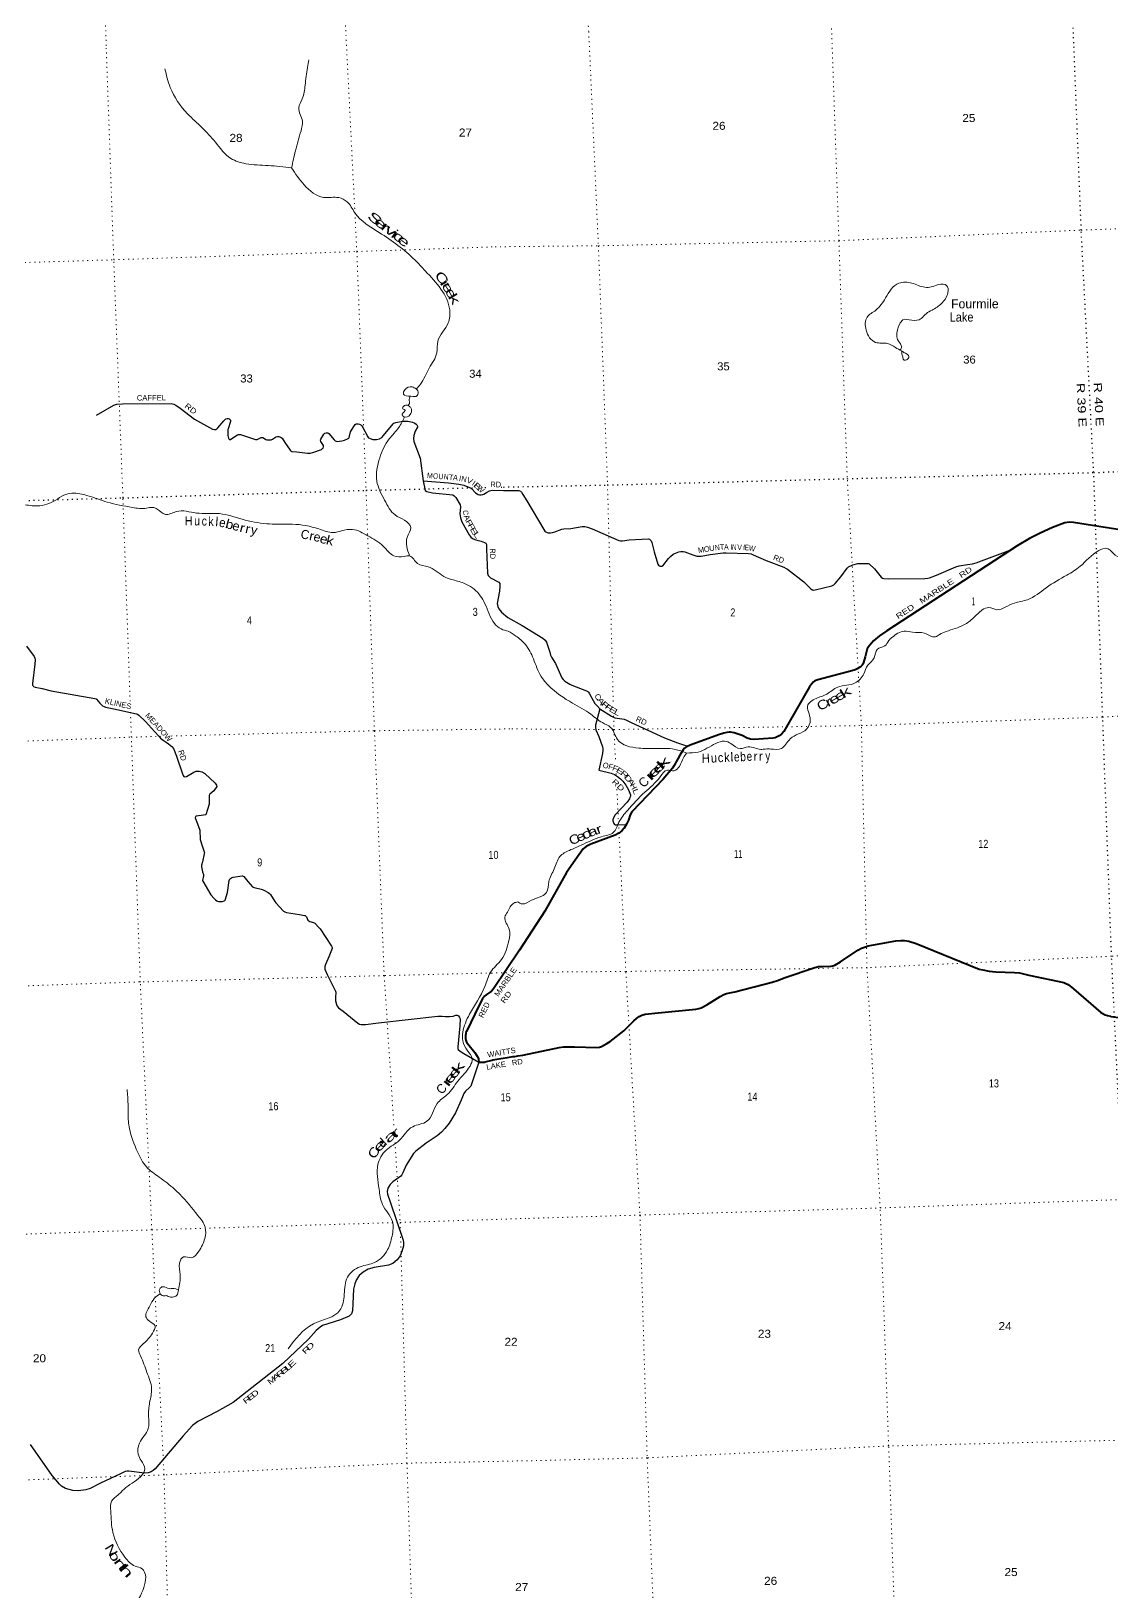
# Model space of a CAD drawing. Header units: feet. Extents: x 733631 to 986127, y 195788 to 388968.
# Drawn here: x 757365 to 780988, y 254625 to 288752 of the extents above; entities that cross this region are included whole.
import ezdxf
from ezdxf.enums import TextEntityAlignment as Align

# ---------------------------------------------------------------- set-up
doc = ezdxf.new("R2010")
doc.units = ezdxf.units.FT
doc.header["$LTSCALE"] = 70
doc.linetypes.add('DOTTED', pattern=[1.5, 0.3, -1.2])
for name, color, linetype, lineweight in [('26', 7, 'Continuous', 40), ('29', 7, 'Continuous', 25), ('39', 7, 'Continuous', 13), ('6', 7, 'DOTTED', 25), ('7', 7, 'DOTTED', 13)]:
    doc.layers.add(name, color=color, linetype=linetype, lineweight=lineweight)
for name, color, linetype in [('27', 7, 'Continuous'), ('30', 7, 'Continuous'), ('41', 7, 'Continuous')]:
    doc.layers.add(name, color=color, linetype=linetype)

msp = doc.modelspace()

# ---------------------------------------------------------------- linework, layer by layer
at = {"layer": '26'}
for points in [[(781488.94, 277796.35), (780148.12, 278011.35), (780062.09, 278015.69), (780011.64, 278011.35), (779959.52, 277998.93), (779689.04, 277897.13), (779423.53, 277777.94), (779190.73, 277661.06), (778917.13, 277495.51), (776067.85, 275642.76), (775913.47, 275527.12), (775779.47, 275420.35), (775741.63, 275380), (775695.1, 275328.48), (775667.18, 275290.62), (775643.67, 275244.51), (775596.22, 275073.39), (775563.58, 274948.58), (775548.7, 274911.33), (775533.18, 274888.37), (775509.44, 274866.77), (775476.73, 274841.81), (775419.66, 274807.05), (775378.71, 274787.19), (775302.67, 274761.76), (774561.68, 274570.55), (774515.83, 274553.06), (774492.2, 274539.51), (774468.62, 274520.89), (774424.58, 274474.34), (774378.72, 274411.67), (773937.24, 273639.07), (773819.99, 273439.66), (773770.72, 273381.81), (773718.61, 273342.08), (773656.57, 273312.29), (773626.79, 273302.35), (773584.16, 273293.39), (773162.75, 273265.11), (773090.55, 273268.99), (773018.83, 273292.42), (772910.66, 273348.65), (772735.94, 273411.61), (772654.17, 273426.09), (772620.55, 273425.27), (772569.68, 273416.57), (772506.4, 273400.44), (772387.59, 273365.83), (771770.73, 273139.82), (771688.76, 273106.2), (771645.5, 273075.56), (771616.8, 273039.16), (771543.13, 272919.02), (771420.76, 272696.51), (771381.94, 272635.48), (771177.11, 272395.14), (771177.11, 272395.14), (770491.82, 271680.14), (770461.67, 271617.64), (770422.42, 271500.3), (770382.26, 271411.55), (770324.68, 271323.68), (770278.04, 271267.54), (770208.56, 271212.91), (770133.38, 271172.64), (769600.55, 270971.29), (769500.1, 270926.13), (769465.36, 270901.3), (769434.04, 270869.47), (769257.67, 270621.87), (769063.68, 270355.57), (768589.99, 269511.31), (768037.89, 268652.93)], [(768037.89, 268652.93), (767470.36, 267813.05), (767424.72, 267758.55), (767314.45, 267682.19), (767277.01, 267649.67), (767228.95, 267588.48), (767158.88, 267454.89), (766880.04, 266878.19), (766869.9, 266853.23), (766862.92, 266823.66), (766858.62, 266787.12), (766858.62, 266724.78), (766866.14, 266688.23), (766882.79, 266644.71), (766907.22, 266608.49), (767062.71, 266417.76), (767135.19, 266298.99), (767139.66, 266288.25), (767141.54, 266279.12), (767150.44, 266204.59)], [(768112.96, 266357.4), (768909.52, 266531.21), (769001.6, 266542.58), (769243.81, 266539.5), (769732.38, 266529.4), (769785.49, 266533.69), (769835.12, 266548.59), (769949.88, 266612.49), (770022.47, 266659.09), (770321.09, 266889.99), (770409.58, 266976.91), (770538.62, 267108.51), (770598.18, 267160.65), (770657.73, 267202.86), (770714.81, 267232.66), (770788.61, 267255.15), (771074.17, 267287.67), (771890.99, 267367.92), (771961.76, 267380.4), (772013.87, 267397.78), (772138.55, 267457.94), (772423.31, 267646.08), (772509.11, 267688.94), (772564.76, 267708.15), (772747.53, 267746.37), (773560.64, 267953.82), (773705, 268002.39), (773826.6, 268049.57), (774497.45, 268278.01), (774576.01, 268295.39), (774670.41, 268297.17), (774853.75, 268306.52), (774891.16, 268310.28), (774930.86, 268325.18), (775054.82, 268399.24), (775434.69, 268656.78), (775512.77, 268696.39), (775579.77, 268723.71), (775659.18, 268748.54), (775742.14, 268768.75), (776266.18, 268856.68), (776373.85, 268865.24), (776455.56, 268866.21), (776510.33, 268862.75), (776552.52, 268852.82), (776709.74, 268798.8), (778092.28, 268243.24), (778167.19, 268222.67), (778305.69, 268196.07), (778456.83, 268184.58), (778862.81, 268170.07), (778968.25, 268158.82), (779175.39, 268106.38), (779936.69, 267946.56), (779984.42, 267929.14), (780034.05, 267901.83), (780152.61, 267807.32), (780750.8, 267291.17), (780840.53, 267241.35), (780895.12, 267223.97), (780963, 267210.42), (780965.08, 267208.46), (781193.94, 267178.72)], [(767150.44, 266204.59), (767254.86, 266204.68), (767273.27, 266206.64), (767289.23, 266210.59), (767443.92, 266254.12), (767458.95, 266257.22), (767855.6, 266324.9), (767894.27, 266331.24), (767936.16, 266334.47), (767971.52, 266340.02), (768006.26, 266342.5), (768112.96, 266357.4)]]:
    msp.add_lwpolyline(points, dxfattribs=at)
at = {"layer": '29'}
for points in [[(758794.37, 280353.16), (759174.33, 280573.14), (759237.24, 280597.96), (759361.41, 280602.39), (760423.27, 280607.98), (760480.63, 280596.25), (760527.45, 280575.9), (760622.32, 280509.31), (760937.85, 280265.72), (761331.4, 280050.45), (761368.89, 280040.64), (761398.94, 280044.65), (761424.99, 280054.67), (761445.87, 280075.72), (761577.09, 280230.51), (761619.32, 280273.19), (761645.36, 280283.21), (761670.62, 280283.45), (761693.45, 280273.19), (761711.48, 280257.15), (761719.49, 280245.12), (761718.82, 280218.2), (761668.5, 280059.53), (761665.39, 280041.64), (761662.31, 279912.14), (761667.4, 279879.26), (761679.42, 279851.2), (761688.43, 279837.16), (761703.02, 279824.5), (761712.47, 279821.13), (761722.49, 279823.13), (761814.35, 279892.04), (761872.75, 279924.37), (761896.14, 279930.55), (761917.83, 279934.39), (761942.87, 279929.38), (762003.76, 279909.25), (762159, 279859.47)], [(762159, 279859.47), (762270.65, 279823.67), (762289.46, 279822.12), (762307.5, 279825.63), (762377.62, 279861.71), (762389.64, 279866.23), (762410.93, 279865.77), (762424.7, 279864.22), (762439.72, 279859.71), (762496.83, 279825.73), (762512.85, 279819.11), (762533.89, 279815.61), (762608.12, 279818.64), (762628.04, 279823.12), (762642.07, 279829.64), (762705.53, 279877.74), (762719.2, 279883.27), (762750.26, 279887.78), (762776.3, 279889.78), (762800.34, 279883.77), (762829.03, 279866.95), (762848.42, 279849.69), (762908.73, 279756.16), (763022.24, 279589.81), (763038.73, 279575.04), (763064.77, 279563.01), (763172.68, 279553.53), (763403.35, 279526.93), (763460.22, 279526.99), (763521.56, 279536.95), (763712.57, 279608.41), (763733.92, 279623.15), (763745.93, 279634.18), (763757.65, 279660.05), (763753.95, 279690.31), (763693.88, 279779.33), (763689.84, 279808.59), (763695.85, 279832.64), (763764.28, 279942.57), (763784, 279960.94), (763814.05, 279966.96), (763846.1, 279966.96), (763869.03, 279953.46), (763986.34, 279814.6), (764012.65, 279793.98), (764028.42, 279784.53), (764050.45, 279782.53), (764152.03, 279793.7), (764212.73, 279808.59), (764276.84, 279834.65), (764304.89, 279854.7), (764313.65, 279868.64), (764344.81, 279988.47), (764364.98, 280030.1), (764429.92, 280129.92), (764449.13, 280154.4), (764467.16, 280166.42), (764485.19, 280168.43), (764515.76, 280168.53), (764541.28, 280160.41), (764569.33, 280144.37), (764591.37, 280122.32), (764614.89, 280086.5), (764721.29, 279883.66), (764741.63, 279861.71), (764771.68, 279843.67), (764831.89, 279826.14), (764909.91, 279822.62), (764976.96, 279840.13), (765028.12, 279870.73), (765067.99, 279911.15), (765277.38, 280164.86), (765294.57, 280179.46), (765332.64, 280193.49), (765487.93, 280222.97), (765547, 280225.56), (765601.1, 280223.56), (765700.57, 280202.48), (765749.35, 280181.46), (765779.39, 280160.42), (765795.43, 280145.38), (765807.83, 280118.65), (765807.44, 280092.26), (765758.25, 280008.41), (765726.56, 279908.73), (765719.29, 279847.68), (765725.9, 279781.66), (765870.94, 279416.5), (765934.75, 278916.05)], [(765934.75, 278916.05), (766485.34, 278872.4), (766710.25, 278846.2), (766821.18, 278823.28), (766913.34, 278791.2), (766965.42, 278767.14), (766988.26, 278749.81), (767078.78, 278660.5), (767133.71, 278622.81), (767168.58, 278613.48), (767199.21, 278613.33), (767236.7, 278619.49), (767257.92, 278626.82), (767321.05, 278665.01), (767382.96, 278703.7), (767410.18, 278711.01), (767457.13, 278713.05), (767692.05, 278705.6)], [(765934.75, 278916.05), (765978.56, 278711.52), (766011.79, 278684.95), (766139.58, 278657.38), (766579.15, 278610.74), (766608.81, 278592.74), (766644.88, 278556.65), (766742.54, 278391.28), (766749.05, 278348.16), (766737.54, 278199.55), (766749.05, 278107.6), (766780.61, 278023.24), (766941.73, 277737.17), (766960.24, 277708.3), (766978.28, 277684.24), (767024.36, 277650.16), (767082.46, 277628.11), (767204.01, 277597.01), (767273.95, 277574.35), (767300.06, 277555.23), (767318.03, 277526.23), (767319.64, 277426.69), (767339.63, 276902.87), (767358.09, 276850.65), (767374.12, 276830.61), (767409.02, 276799.87), (767585.35, 276701.77), (767606.52, 276674.24), (767610.52, 276614.1), (767602.71, 276504.59), (767554.43, 276237.21), (767563.05, 276172.78), (767586.48, 276120.94), (767643.19, 276045.87), (767787.41, 275933.77)], [(767692.05, 278705.6), (768024.4, 278708.2), (768064.47, 278696.17), (768084.5, 278672.11), (768115.9, 278621.21), (768201.94, 278482.57), (768569.12, 277853.96), (768595.43, 277819.04), (768617.46, 277801.99), (768641.52, 277786.96), (768668.89, 277780.47), (768717.65, 277780.94), (768759.73, 277786.96), (768813.62, 277801.5), (768966.1, 277861.14), (769011.18, 277868.77), (769158.45, 277875.73), (769408.9, 277919.28), (769450.98, 277921.29), (769468.09, 277918.45), (769523.11, 277907.25), (769629.68, 277867.26), (770212.35, 277613.54), (770249.81, 277607.01), (770288.49, 277607.52), (770436.93, 277629.46), (770856.4, 277653.62), (770881.56, 277644.62), (770903.6, 277624.57), (770915.63, 277608.53), (770934.27, 277571.32), (770982.37, 277366.7), (771067.21, 277098.62), (771079.93, 277078.24), (771099.96, 277062.2), (771115.99, 277052.18), (771136.03, 277052.18), (771160.07, 277056.19), (771173.62, 277063.78), (771299.14, 277219.62), (771342.4, 277266.7), (771402.51, 277316.83), (771450.24, 277339.92), (771522.73, 277366.95), (771566.81, 277374.97), (771614.78, 277371.72), (771650.96, 277365.95), (771827.73, 277297.99), (771913.44, 277275.73), (771967.53, 277271.72), (772008.52, 277273.72), (772205.27, 277308.62), (772490.48, 277343.9), (772557.53, 277346.7), (773049.49, 277330.86), (773102.18, 277320.48), (773149.67, 277304.8), (773428.96, 277175.75), (773816.88, 277031.13), (773867.9, 277004.45), (773895.02, 276989.03), (774258.98, 276708.22), (774412.17, 276557.68), (774436, 276538.94), (774454.04, 276532.93), (774472.07, 276530.92), (774506.01, 276534.54), (774868.78, 276625.15), (774912.13, 276645.19), (774940.91, 276671.26), (775061.26, 276818), (775203.66, 277008.78), (775231.44, 277036.15), (775259.49, 277054.2), (775281.53, 277064.22), (775328.32, 277079.68), (775435.81, 277110.33), (775486.65, 277115.31), (775634.17, 277115.35), (775660.21, 277113.34), (775685.15, 277103.77), (775800.41, 276994.41), (775944.73, 276809.6), (775975.76, 276792.04), (776004.84, 276783.54), (776115.72, 276778.53), (776903.62, 276786.74), (776968.58, 276792.57), (777002.64, 276800.59), (777159.64, 276858), (777575.68, 277038.17), (777649.15, 277062.43), (777834.1, 277088.84), (777946.34, 277106.34), (778020.68, 277125.42), (778782.08, 277407.7)], [(767787.41, 275933.77), (768098.58, 275757.06), (768551.39, 275476.38), (768599.26, 275432.3), (768631.54, 275388.16), (768675.62, 275258.85), (768699.66, 275170.63), (768717.7, 275110.48), (768737.73, 275064.37), (768824.48, 274924.28), (768968.16, 274610.26), (768995.34, 274572.15), (769034.28, 274540.09), (769142.47, 274471.92), (769183.8, 274451.09), (769503.13, 274328.58), (769533.18, 274310.53), (769545.2, 274299.43), (769573.26, 274264.42), (769647.04, 274116.84), (769689.47, 274049.9), (769734.35, 273998.46), (769795.66, 273932.61)], [(757259.86, 275307.56), (757430.16, 275080.03), (757444.83, 275042.98), (757452.19, 275001.85), (757446.3, 274911.93), (757390.94, 274486.92), (757394.09, 274454.56), (757404.11, 274438.52), (757416.13, 274424.49), (757451.62, 274407.89), (757601.79, 274381.68), (757801.11, 274330.59), (758758.43, 274162.88), (758782.47, 274152.85), (758789.7, 274147.49), (758866.9, 274054.78), (758922.71, 274000.49), (758956.77, 273982.45), (758988.24, 273973.34), (759171.03, 273935.92), (759662.83, 273824.13), (759685.32, 273815.91), (759714.07, 273798.01), (759861.17, 273658.05), (760062.95, 273434.64)], [(769795.66, 273932.61), (769701.49, 273578.74), (769699.6, 273522.3), (769709.51, 273474.48), (769773.57, 273328.67), (769852.86, 273100.84), (769859.78, 273069.5), (769861.78, 273037.42), (769856.22, 272957.4), (769774.99, 272590.75), (770042.15, 272526.92), (770114.24, 272495.09), (770184.37, 272450.98), (770244.48, 272400.86), (770297.4, 272349.47), (770360.68, 272266.53), (770421.68, 272161.56), (770454.85, 272088.1), (770462.87, 272054.01), (770462.87, 272025.95), (770454.85, 271993.87), (770440.83, 271963.79), (770391.24, 271895.69), (770132.93, 271616.11), (770094.21, 271549.79), (770080.18, 271505.68), (770081.34, 271482.96), (770104.23, 271423.48), (770114.25, 271407.44), (770128.93, 271399.64), (770195.69, 271397.83), (770377.26, 271403.92)], [(769795.66, 273932.61), (770052.12, 273772.22), (770094.2, 273750.16), (770126.5, 273740.01), (770329.87, 273706.39), (770380.71, 273688.01), (770484.21, 273632.71), (771210.24, 273297.16), (771492.72, 273192.8), (771711.82, 273115.66)], [(760062.95, 273434.64), (760154.82, 273332.92), (760191.97, 273295.89), (760250.32, 273246.53), (760312.43, 273204.43), (760368.53, 273166.34), (760436.65, 273110.21), (760474.88, 273063.52), (760537.76, 272901.85), (760669.26, 272514.15), (760683.73, 272476.91), (760703.77, 272456.86), (760723.8, 272444.83), (760761.76, 272454.12), (760918.76, 272551.12), (760972.23, 272573.13), (761035.35, 272572.42), (761092.43, 272557.1), (761158.01, 272517.24), (761384.94, 272306.51), (761415.22, 272264.01), (761421, 272234.34), (761355.81, 272143.42), (761273.07, 272064.55), (761256.72, 272037.87), (761258.61, 271848.37), (761182.07, 271612.36), (761127.62, 271608.88), (760970.61, 271588.51), (760954.2, 271575.79), (760951.39, 271551.69), (760997.42, 271415.79), (761048.36, 271277.09), (761052.55, 271241.82), (761055.98, 271112.84), (761060.38, 271078.62), (761104.99, 270940.72), (761148.53, 270807.99), (761150.53, 270791.95), (761148, 270766.42), (761106.35, 270585.81), (761086.43, 270517.3), (761087.04, 270476.39), (761110.17, 270366.09), (761128.5, 270313.83), (761130.59, 270281.93), (761111.06, 270180.57)], [(761111.06, 270180.57), (761116.48, 270161.48), (761295.09, 269868.9), (761364.91, 269786.59), (761395.97, 269755.02), (761419, 269738.48), (761438.04, 269727.96), (761460.59, 269722.1), (761494.14, 269718.94), (761547.22, 269722.44), (761585.29, 269732.47), (761596.31, 269739.99), (761603.2, 269752.16), (761659.42, 269917.04), (761688.73, 270182.02), (761698.5, 270204.59), (761721.54, 270226.64), (761743.57, 270239.67), (761757.6, 270244.68), (761777.8, 270250.97), (761973.97, 270279.76), (761984.99, 270279.27), (761997.28, 270277.06), (762010.04, 270269.24), (762103.38, 270160.93), (762199.36, 270044.71), (762215.81, 270034.88), (762238.43, 270025.67), (762390.8, 269987.16), (762433.77, 269974.55), (762467.82, 269960.51), (762547.97, 269914.9), (762572.96, 269897.29), (762595.05, 269871.8), (762690.21, 269720.44), (762711.76, 269691.28), (762882.55, 269509.45), (762908.93, 269492.91), (762942.65, 269482.39), (763231.64, 269435.05), (763339.34, 269415.73), (763352.36, 269410.72), (763365.83, 269402.36), (763380.41, 269387.67), (763415.47, 269314.49), (763431.24, 269297.24), (763452.53, 269285.42), (763537.17, 269263.79), (763550.7, 269255.35), (763564.72, 269245.33), (763655.22, 269154.04), (763678.92, 269124.05), (763931.36, 268745.15), (763943.38, 268713.08), (763942.28, 268689.85), (763872.26, 268512.51), (763797.93, 268345.13), (763781.09, 268299.1), (763781.85, 268266.04), (763787.1, 268242.97), (763836.06, 268126.33), (764013.41, 267762.04), (764021.51, 267735.78), (764015.19, 267618.9), (764019.51, 267545.33), (764037.54, 267469.15), (764056.62, 267428.43), (764085.62, 267396.98), (764186.62, 267325.04), (764504.76, 267059.34), (764538.4, 267039.14), (764574.46, 267029.11), (764608.52, 267027.11), (764669.17, 267029.48), (764957.12, 267063.46), (766254.04, 267211.35), (766351.51, 267209.54), (766413.82, 267203.56), (766512.78, 267204.21), (766587.92, 267213.55), (766647.33, 267234.05), (766676.07, 267237.61), (766704.12, 267221.57), (766731.43, 267185.9), (766744.19, 267153.41), (766738.32, 267002.56), (766688.02, 266539.37), (766692.1, 266503.88), (766700.11, 266483.83), (766745.04, 266446.12), (766823.08, 266397.8), (767150.44, 266204.59)], [(767150.44, 266204.59), (767000.64, 265747.12), (766972.59, 265682.97), (766947.98, 265650.93), (766856.39, 265570.7), (766820.09, 265522.45), (766765.36, 265377.78), (766639.37, 265102.13), (766499.94, 264876.53), (766403.62, 264754.78), (766335.5, 264678.6), (766240.78, 264595.26), (766002.69, 264433.56), (765774.54, 264263.62), (765723.92, 264206.22), (765564.88, 263957.91), (765490.05, 263786.5), (765470.02, 263746.4), (765442.02, 263716.62), (765269.63, 263590.97), (765213.58, 263529.89), (765164.27, 263450.99), (765149.47, 263381.54), (765155.7, 263317.65), (765210.5, 263155.77), (765497.43, 262316.47), (765502.08, 262262.91), (765502.08, 262190.74), (765469.76, 262065.64), (765433.97, 261970.22), (765365.53, 261883.34), (765269.68, 261805.83), (765178.73, 261767.39), (764860.88, 261718.49), (764732.76, 261681.54), (764619.16, 261617.19), (764536.42, 261541.21), (764466.38, 261437.61), (764436.25, 261360.78), (764410.91, 261244.53), (764387.28, 260765.92), (764368.13, 260701.22), (764315.6, 260651.05), (764127.73, 260575.4), (763733.25, 260445.78), (763678.94, 260412.54), (763596.7, 260339.25), (763427.99, 260151.17), (762866.48, 259617.74), (761780.29, 258761.6), (761431.98, 258566.67), (761006.33, 258345.67), (760890.72, 258259.65), (760684.51, 258038.3), (760076.73, 257315.24), (760032.66, 257275.14), (759990.53, 257245.17), (759920.46, 257223.02), (759843.82, 257217.01), (759501.19, 257264.25), (759463.68, 257265.12), (759419.61, 257253.09), (759318.9, 257206.9), (758881.99, 257001.52), (758650.29, 256886.23), (758560.6, 256857.73), (758401.86, 256834.11), (758273.64, 256842.13), (758117.37, 256882.22), (758029.22, 256934.34), (757981.69, 256979.27), (757821.12, 257168.55), (757350.64, 257845.6)]]:
    msp.add_lwpolyline(points, dxfattribs=at)
at = {"layer": '39'}
for points in [[(763056.8, 285763.38), (763139.79, 286136.54), (763262.72, 286575.91), (763293.32, 286783.32), (763213.51, 287079.59), (763289.19, 287270.48), (763352.56, 287574.16), (763402.88, 287956.2), (763436.79, 288129.36)], [(763056.8, 285763.38), (762545.7, 285814.94), (762059.27, 285855.29), (761729.65, 285970.29), (761391.02, 286325.57), (761100.31, 286642.22), (760779.72, 286947.64), (760404.51, 287523.98), (760288.25, 287930.09)], [(763056.8, 285763.38), (763333.49, 285389.58), (763753.83, 285118.25), (764091.46, 285112.75), (764270.64, 285022.42), (764441.37, 284780.13), (764972.69, 284351.2), (765752.94, 283749.64), (765980.17, 283509.47), (766515.29, 282656.04), (766483.45, 282373.78), (766254.09, 281970.85), (766231.13, 281721.26), (766065.92, 281385.45), (765873, 281034.44), (765783.97, 280929.99)], [(776395.75, 281759.09), (776258.19, 281836.21), (776086, 281922.48), (775824.51, 281947.63), (775617, 282217.01), (775639.56, 282500.83), (775829.52, 282651.72), (776040.57, 282918.5), (776332.96, 283242.14), (776617.97, 283243.94), (776901.49, 283152.65), (777040.82, 283158.52), (777201.11, 283211.49), (777377.48, 283194.11), (777404.12, 283033.02), (777264.97, 282798.57), (777058.68, 282653.3), (776927.39, 282574.83), (776819.16, 282466.65), (776615.89, 282432.72), (776417.64, 282437.36), (776351.27, 282350.56), (776286.31, 282138.39), (776306.07, 282007.45), (776386.37, 281880.21), (776391.91, 281825.74), (776358.29, 281780.09)], [(776395.75, 281759.09), (776401.78, 281686.44), (776421.95, 281614.17), (776445.67, 281560.21), (776516.1, 281572.27), (776551.3, 281615.72), (776531.57, 281671.82), (776459.54, 281718.37), (776394.32, 281759.89), (776393.29, 281760.47)], [(765783.97, 280929.99), (765691.44, 280973.02), (765532.07, 280912.43), (765503.27, 280818.33), (765664.79, 280767.79), (765805.65, 280783.19), (765825.87, 280836.53), (765784.11, 280930.15)], [(765608.63, 280566.71), (765524.93, 280564.36), (765487.22, 280492.17), (765538.65, 280467.82), (765510.05, 280422.26), (765475.48, 280374.45), (765509.88, 280319.13), (765647.51, 280366.76), (765677.34, 280487.19), (765645.1, 280538.55), (765607.65, 280567.47)], [(765647.43, 280770.07), (765629.79, 280677.5), (765632.21, 280612.88), (765607.65, 280567.47)], [(765521.98, 280310.08), (765399.55, 280082.44), (765192.53, 279838.07), (764983.79, 279423.78), (764920.01, 278915.86), (765091.35, 278495.64), (765319.67, 278172.6), (765528.07, 278057.09), (765661.24, 277900.33), (765584.53, 277683.1), (765575.82, 277484.61), (765635.22, 277276.92)], [(745549.62, 277619.36), (745936.44, 277864.42), (746358.54, 278246.29), (746956.01, 278531.63), (747526.45, 278621.83), (748193.16, 278515.46), (748683.79, 278309.45), (749137.05, 277968.58), (749593.6, 277755.23), (749945.1, 277810.91), (750213.11, 278045.44), (750539.54, 278177.02), (751007.56, 278196.63), (751383.45, 278194.59), (751543.33, 278133.87), (751902.43, 277933.03), (752278.42, 277874.37), (752751.99, 277853.76), (752980.41, 277904.81), (753208.15, 277974.04), (753526.49, 277998.14), (753878.79, 278086.2), (754878.71, 278307.81), (755229.33, 278333.12), (755717.58, 278244.31), (756061.29, 278184.44), (756375, 278331.71), (756793.28, 278438.43), (757188.62, 278402.74), (757504.96, 278372.17), (757890.43, 278491.82), (758080.11, 278606.12), (758250.32, 278646.89), (758605.91, 278593.53), (759025.37, 278453.6), (759573.19, 278338.72), (759885.05, 278320.11), (760021.72, 278339.41), (760116.04, 278302.51), (760298.22, 278186.01), (760534.33, 278247.47), (760976, 278215.54), (761481.63, 278202.2), (761979.24, 278079.36), (762512.33, 277980.1), (762751.1, 277970.88), (763078.41, 277971.05), (763652.09, 277867.25), (763970.25, 277788.22), (764148.69, 277825.26), (764389.97, 277856.58), (764724.53, 277717.5), (765062.42, 277489.57), (765294.64, 277277.9), (765519.28, 277268.14), (765638.17, 277276.66), (765810.06, 277111.24), (766041.01, 277041.07), (766388.46, 276827.65), (766617.85, 276745.29), (766883.85, 276656.2), (767182.15, 276406.57), (767283.65, 276232.44), (767493.78, 275801.55), (767637.77, 275679.57), (767795.03, 275634.93)], [(771691.03, 272967.29), (771943.17, 272988.41), (772332.24, 273177.17), (772518.9, 273226.83), (772661.92, 273172.11), (772869.05, 273064.55), (773041.85, 273103.71), (773316.34, 273046.56), (773413.15, 273055.3), (773534.47, 273054.61), (773764.6, 273067.03), (773956.94, 273278.67), (774313.09, 273488.77), (774396.5, 273691.34), (774345.07, 274019.64), (774555.18, 274173.12), (774757.06, 274257.58), (774997.58, 274407.85), (775381.17, 274501.38), (775567.78, 274700.72), (775653.66, 274887.18), (775790.76, 275048.75), (775862.5, 275234.81), (776026.28, 275308.11), (776114.03, 275425.83), (776182.97, 275492.47), (776452.05, 275633.41), (776630.6, 275610.02), (776896.13, 275584.98), (777132.74, 275508.58), (777218.33, 275557.47), (777368.08, 275626.34), (777754.38, 275768.49), (777964.49, 275921.96), (778157.83, 276097.22), (778297.97, 276147.62), (778475.11, 276101.94), (778659.64, 276155.58), (778859.33, 276246.06), (779146.4, 276320.74), (779555.7, 276582.87), (780007.1, 276858.31), (780295, 277050.34), (780704.06, 277395.41), (780882.7, 277442.82), (781064.62, 277296.13), (781251.91, 277248.71), (781377.08, 277329.03), (781465.64, 277343.62), (781649.94, 277257.68), (782220.82, 277156.12), (782380.67, 277225.26), (782486.08, 277288.86), (782709.68, 277244.46), (782896.51, 277140.39), (783093.54, 277032.55), (783196.88, 277098.11), (783319.11, 277137.9), (783494.78, 277071.95), (783627.5, 276950.2), (783816.6, 276910.91), (784015.07, 276898.19), (784159.92, 276924.44), (784282.1, 276966.25), (784371.57, 277021.31), (784494.14, 277048.97), (784596.36, 277007.29), (784744.64, 277055.89), (785027.52, 277061.68), (785219.74, 276982.03), (785518.28, 276858.79), (785734.92, 276921.41), (786022.2, 276988), (786280.26, 277088.18), (786381.47, 277157.73), (786520.12, 277262.7), (786761.41, 277237), (786927.23, 277235.51), (786972.06, 277370.26), (787143.43, 277609.64), (787512.66, 277710.87), (787839.95, 277645.06), (788000.87, 277453.28), (788149.95, 277398.74), (788359.24, 277360.02), (788491.93, 277313.11), (788634.45, 277276.59), (788758.76, 277166.74), (788952.75, 277170.07), (789013.63, 277013.97), (788979.7, 276924.03)], [(771691.03, 272967.29), (771438.15, 273047.29), (770994.9, 273065.39), (770646.93, 273073.99), (770180.74, 273265.42), (770032.03, 273528.34), (769851.27, 273632.58), (769597.54, 273817.74), (769200.79, 274057.62), (768674.75, 274441.6), (768513.56, 274643.48), (768343.41, 275025.15), (768160.72, 275347.8), (767961.31, 275525.84), (767795.03, 275634.93)], [(768001.33, 269712.64), (768099.76, 269665.93), (768299.62, 269750.34), (768527.76, 269835.53), (768630.6, 269919.29), (768680.81, 270153.3), (768798.44, 270435.71), (768924.47, 270706.2), (769131.09, 270839.35), (769384.78, 270951.54), (769600.48, 271048.53), (769834.57, 271137.93), (770090.84, 271229.97), (770212.08, 271453.81), (770399.17, 271709.81), (770778.4, 272110.69), (771116.92, 272447.74), (771272.64, 272593.64), (771418.59, 272579.47), (771535.24, 272675.74), (771623.09, 272864.27), (771691.03, 272967.29)], [(762983.21, 259936.49), (763538.54, 260484.58), (764114.62, 260780.04), (764207.26, 261131.06), (764280.16, 261503.85), (764558.41, 261734.72), (764872.3, 261823.36), (765156.65, 262107.03), (765252.6, 262403.84), (765262.83, 262723.72), (765042.71, 263097.61), (764969.53, 263432.55), (764945.19, 263973.56), (765123.56, 264281.55), (765422.29, 264505.11), (765545.89, 264657.37), (765704.39, 264794.76), (766017.07, 264915.71), (766137.9, 265088.09), (766238.9, 265304.2), (766460, 265496.53), (766689.42, 265790.27), (766957.83, 266121.87), (767006.47, 266279.4), (766896.37, 266467.36), (766803.78, 266669.83), (766801.36, 266861.15), (766946.59, 267253.48), (767280.59, 267858.85), (767406.2, 268172.95), (767644.22, 268452.86), (767806.7, 268861.37), (767813.37, 269114.38), (767720.65, 269377.81), (767775.14, 269487.03), (767917.18, 269686.49), (768001.91, 269712.82)], [(759462.8, 265609.55), (759480.75, 265292.76), (759480.94, 265072.36), (759510.99, 264756.02), (759689.78, 264245.09), (759883.95, 263916.72), (760163.1, 263692.65), (760498.32, 263428.23), (760615.55, 263319.4), (761006.7, 262856.9), (761167.87, 262600.08), (761158.95, 262353.05), (761028.1, 262071.11), (760869.67, 261931.69), (760697.26, 261949.48), (760607.58, 261808.6), (760620.7, 261566.44), (760613.1, 261392.26), (760584.93, 261227.41)], [(760184.03, 261142.65), (760054.52, 261039.63), (759957.61, 260876.24), (759871.49, 260640.47), (759952.03, 260540.37), (760070.97, 260439.69), (760014.33, 260279.84), (759820.83, 260052.16), (759712.91, 259912.62), (759754.16, 259782.73), (759892.89, 259423.97), (759997.17, 259067.96), (759953.98, 258765.05), (759929.25, 258454.74), (759920.86, 258193.57), (759730.84, 257873), (759703.46, 257633.37), (759767.28, 257494.22), (759848.83, 257313.28), (759791.05, 257183.71), (759431.82, 256903.29), (759263.98, 256745.32), (759121.77, 256604.5), (759103.5, 256391.49), (759149.47, 255920.05), (759412.12, 255381.94), (759637.68, 255186.19), (759791.5, 255125.24), (759860.99, 254996.42), (759842.87, 254779.37), (759594.62, 254341.36), (759392.3, 254240.73), (759114.22, 254113), (759088.05, 254002.82), (759233.38, 253899.09), (759383.6, 253718.71), (759489.02, 253332.41), (759575.1, 253192.07), (759728.6, 253032.03), (760190.34, 252626.78), (760365.94, 252362.42), (760460.27, 252163.76), (760437.91, 252059.79), (760249.09, 251868.68), (760203.29, 251689.01), (760101.06, 251559.8), (760163.82, 251287.16), (760251.23, 250896.13), (760333.05, 250761.71), (760320.04, 250623.72), (760345.45, 250485.15), (760399.73, 250276.89), (760371.04, 249964.41), (760449.29, 249655.95), (760503, 249409.25), (760476.58, 249197.96), (760533.51, 249080.8), (760565.37, 248877.77), (760740.39, 248574.97), (760831.37, 248357.98), (761010.5, 248215.08), (761095.52, 248103.02), (761314.68, 247862.54), (761326.03, 247721.42), (761369.7, 247526.92), (761565.48, 247263.32), (761789.42, 247002.8), (762135.41, 246882.35), (762365.1, 246791.91), (762716.31, 246532.13), (762979.87, 246400.49), (763094.1, 246317.84), (763293.48, 246173.68), (763473.01, 245966.09), (763674.03, 245670.33), (764018.32, 245218.19), (764338.79, 244862.22), (764495.04, 244736.66), (764627.88, 244642.57), (764707.38, 244516.15), (764866.18, 244376.53), (765294.3, 244220.75), (765494.78, 244262.66), (765764.88, 244311.68)], [(760584.35, 261225.79), (760460.49, 261259.13), (760383.9, 261254.23), (760240.84, 261297.38), (760173.91, 261250.38), (760192.43, 261133.79), (760266.58, 261096.14), (760312.83, 261101.92), (760361.94, 261085.57), (760455.51, 261068.86), (760541.05, 261104.43), (760584.93, 261227.41)]]:
    msp.add_spline(points, degree=3, dxfattribs=at)
at = {"layer": '6'}
for p, q in [((767284.54, 278774.87), (767371.86, 278776.95)), ((767635.54, 278783.24), (767689.34, 278784.52))]:
    msp.add_line(p, q, dxfattribs=at)
for points in [[(781907.02, 244906.19), (781804.32, 247360.03), (781647.28, 252659.63), (781466.33, 257946.44), (781237.67, 263203.6), (780983.28, 268514.68), (780789.51, 273752.58), (780592.77, 279099.63), (780320.41, 284402.11), (780134.33, 289110.19)], [(767689.34, 278784.52), (769965.96, 278828.43), (775206.5, 278967.07), (780592.77, 279099.63), (785961.91, 279340.95), (791235.16, 279484.36), (791256.39, 279485.48)], [(736987.28, 277927.68), (738002.55, 277901.79), (743380.51, 278079.73), (748768.71, 278254), (754056.86, 278402.28), (759369.37, 278547.42), (764685.16, 278712.91), (767008.7, 278768.3)]]:
    msp.add_lwpolyline(points, dxfattribs=at)
at = {"layer": '7'}
for p, q in [((770151.2, 272521.23), (770155.49, 272433.83)), ((767762.36, 268163.99), (767426.28, 268155.93)), ((768054.47, 268170.99), (767992.24, 268169.5))]:
    msp.add_line(p, q, dxfattribs=at)
for points in [[(769552.87, 288742.7), (769510, 289308.95), (769270, 294572.95), (769090, 299811.95), (768824, 305057.95), (768766, 310318.95)], [(763449.44, 309996.98), (763619.85, 304764.78), (763816.26, 299543.34), (764014.12, 294346.18), (764227.54, 289088.77), (764251.18, 288560.43)], [(758163.15, 309699.92), (758320.06, 304526), (758531.52, 299351.41), (758738.99, 294174.7), (758987.26, 288980.81), (759006.14, 288381.33)], [(769552.87, 288742.7), (769764.28, 284060.04), (769963.66, 278838.48), (770089.48, 274038.32)], [(776777.84, 243009.04), (776521.88, 247127.18), (776299.08, 252317.75), (776110.36, 257814.72), (775925.62, 263018.48), (775636.63, 268263.86), (775513.88, 273566.43), (775203.48, 279003.4), (775021.76, 284170.83), (774859.08, 288926.4)], [(759525.99, 274098.22), (759369.37, 278547.42), (759168.01, 283752.8), (759006.14, 288381.33)], [(764251.18, 288560.43), (764483.2, 283934.44), (764685.16, 278712.91), (764868.32, 273454.27), (765081.33, 268099.7), (765298.26, 264754.28)], [(767508.62, 284037.78), (769764.28, 284060.04), (775021.76, 284170.83), (780320.41, 284402.11), (782234.71, 284474.64)], [(736811.08, 283263.07), (737874.73, 283247.44), (743229.36, 283454.83), (748526.08, 283643.86), (753866.12, 283593.9), (759168.01, 283752.8), (764483.2, 283934.44), (767508.62, 284037.78)], [(767871.3, 273495.18), (770104.07, 273481.78), (775513.88, 273566.43), (780789.51, 273752.58), (785945.02, 274117.46), (791340.5, 274282.64), (796622.86, 274444.69), (798575.6, 274508.79)], [(760936.39, 242464.12), (760674.03, 246520.05), (760414.41, 251824.34), (760267.98, 257181.42), (760002.27, 262540.08), (759748.42, 267959.85), (759553.63, 273313.09), (759532.72, 273906.97)], [(770096.28, 273779.04), (770104.07, 273481.78), (770139.56, 272758.53)], [(760426.56, 273339.25), (764868.32, 273454.27), (767871.3, 273495.18)], [(748890, 272974.84), (754251.09, 273117.77), (759553.63, 273313.09), (760196.53, 273332.36)], [(770168.19, 272174.89), (770364.36, 268176.94), (770673.4, 262863.33), (770830.72, 257553.62), (771047.12, 252227.34), (771202.08, 246929.7), (771491.5, 242825.94)], [(798765.65, 269196.79), (796896.18, 269180.66), (791522.31, 269038.34), (786152.28, 268829.36), (780979.02, 268522.65), (775638.38, 268274.03), (770359.93, 268190.97), (768054.47, 268170.99)], [(767426.28, 268155.93), (765081.33, 268099.7), (759732.2, 267961.26), (754421.13, 267777.75), (749154.64, 267644.45)], [(765317.95, 264450.54), (765431.35, 262701.74), (765580.36, 257437.78), (765751.13, 252132.17), (765959.08, 246751.11), (766202.56, 242644.02)], [(768239.55, 262790.61), (770673.4, 262863.33), (775925.62, 263018.48), (781237.67, 263203.6), (786401.06, 263501.95), (786466.25, 263503.65)], [(749448.65, 262177.66), (754733.34, 262364.22), (760002.27, 262540.08), (765431.35, 262701.74), (768239.55, 262790.61)], [(785369.99, 258126.06), (781466.33, 257946.44), (776110.36, 257814.72), (770830.72, 257553.62), (768421.77, 257494.31)], [(768421.77, 257494.31), (765580.36, 257437.78), (760267.98, 257181.42), (754914.76, 256990.26), (749612.11, 256851.55)]]:
    msp.add_lwpolyline(points, dxfattribs=at)

# ---------------------------------------------------------------- texts
at = {"layer": '27'}
for s, rotation, width, p in [('RED   MARBLE   RD', 33.034, 1.3, (776317.49, 275891.35)), ('MARBLE', 55.452, 1.1, (767576.46, 267628.9)), ('RD', 53.952, 1.2, (767711.52, 267481.41)), ('RED', 64.196, 1.05, (767243.66, 267164.23)), ('LAKE', 9.683, 1.05, (767325.86, 266038.95)), ('RD', 9.311, 0.9, (767883.51, 266131.55))]:
    msp.add_text(s, height=120, rotation=rotation, dxfattribs=dict(at, width=width)).set_placement(p)
msp.add_text('WAITTS', height=120, rotation=9.683, dxfattribs=at).set_placement((767346.38, 266309.25))
at = {"layer": '30'}
for s, rotation, p in [('CAFFEL', 0.302, (759991.77, 280676.4)), ('I', 348.326, (766729.7, 278913.4)), ('I', 325.581, (767006.85, 278821.49)), ('W', 316.765, (767149.22, 278697.18)), ('I', 0.156, (772669.46, 277413.64)), ('I', 356.156, (772945.76, 277405.55)), ('RD', 339.554, (773686.39, 277154.48)), ('KLINES', 347.194, (759253.34, 273988.19)), ('RD', 288.736, (760613.08, 272896.35))]:
    msp.add_text(s, height=120, rotation=rotation, dxfattribs=at).set_placement(p, align=Align.CENTER)
for s, rotation, width, p in [('RD', 322.332, 1.2, (760816.63, 280449.1)), ('M', 355.467, 0.75, (766077.31, 278974.96)), ('O', 355.467, 0.7, (766201.23, 278965.14)), ('U', 355.467, 0.75, (766317.62, 278955.92)), ('N', 355.467, 0.7, (766433.06, 278946.76)), ('T', 353.356, 0.95, (766537.51, 278936.94)), ('A', 353.356, 0.85, (766632.85, 278927.26)), ('N', 348.326, 0.85, (766814.62, 278899.58)), ('V', 337.204, 1.2, (766928.96, 278865.8)), ('E', 317.581, 1.7, (767086.07, 278752.51)), ('RD', 358.184, 0.85, (767517.27, 278781.18)), ('C', 277.135, 0.75, (766802.84, 278216.22)), ('A', 290.511, 1.15, (766836.52, 278093.64)), ('F', 297.389, 1.35, (766886.97, 277978.23)), ('F', 298.389, 1.4, (766935.9, 277892.58)), ('E', 299.389, 1.35, (766986.67, 277796.66)), ('L', 305.104, 1.7, (767059.79, 277701.4)), ('M', 8.793, 0.8, (772018.02, 277349.76)), ('O', 10.059, 0.8, (772143.19, 277369.07)), ('U', 7.052, 0.8, (772252.08, 277385.82)), ('N', 7.052, 0.75, (772371.49, 277402.29)), ('T', 3.052, 0.9, (772471.66, 277410.95)), ('A', 1.156, 0.75, (772562.75, 277414.5)), ('N', 358.156, 0.7, (772733.34, 277411.08)), ('V', 358.156, 0.75, (772849.55, 277407.34)), ('E', 356.156, 0.75, (773006.84, 277402.06)), ('W', 349.728, 0.75, (773115.21, 277385.37)), ('RD', 272.185, 0.85, (767393.62, 277323.7)), ('C', 296.562, 1.15, (769702.57, 274169.02)), ('A', 304.369, 1.5, (769772.94, 274067.39)), ('F', 316.955, 1.85, (769876, 273971.78)), ('F', 321.978, 1.7, (769956.65, 273912.73)), ('MEADOW', 312.088, 1.05, (760106.76, 273492.19)), ('E', 327.978, 1.4, (770046.98, 273857.16)), ('L', 332.335, 1.45, (770145.28, 273802.42)), ('RD', 335.195, 1.05, (770679.76, 273619.45)), ('O', 346.563, 0.85, (769910.66, 272636.43)), ('F', 344.563, 1.05, (770019.98, 272608.23)), ('F', 338.177, 1.2, (770109.95, 272575.79)), ('RD', 315.84, 1.3, (770156.37, 272221.58)), ('E', 327.831, 1.4, (770202.23, 272525.79)), ('R', 320.178, 1.5, (770299.56, 272455.07)), ('D', 310.342, 1.5, (770373.63, 272368.19)), ('A', 304.162, 1.5, (770431.25, 272295.74)), ('H', 297.301, 1.1, (770478.2, 272209.97)), ('L', 292, 1.3, (770527.65, 272103.28)), ('D', 43.531, 1.6, (763502.66, 259949.91)), ('E', 43.531, 1.75, (763104.11, 259571.29)), ('R', 43.531, 1.6, (763419.73, 259871.13)), ('A', 38.245, 1.65, (762754.26, 259278.65)), ('R', 39.245, 1.5, (762846.32, 259352.54)), ('B', 39.245, 1.6, (762936.81, 259423.87)), ('L', 40.245, 1.9, (763024.15, 259495.21)), ('D', 38.245, 1.45, (762291.72, 258914.07)), ('M', 38.245, 1.35, (762656.63, 259201.7)), ('R', 38.245, 1.45, (762116.5, 258775.97)), ('E', 38.245, 1.6, (762205.97, 258846.49))]:
    msp.add_text(s, height=120, rotation=rotation, dxfattribs=dict(at, width=width)).set_placement(p, align=Align.CENTER)
at = {"layer": '41'}
for s, rotation, width, p in [('S', 321.462, 1.8, (764817.45, 284576.24)), ('e', 321.462, 1.8, (764943.66, 284475.22)), ('r', 321.462, 2, (765053.21, 284394.23)), ('v', 322.493, 1.85, (765163.75, 284310.81)), ('i', 322.493, 1.6, (765250.5, 284238.82)), ('c', 322.493, 1.95, (765338.02, 284177.06)), ('e', 322.493, 1.75, (765448.5, 284086.85)), ('C', 308.881, 1.55, (766262.19, 283293.53)), ('r', 305.586, 1.85, (766335.67, 283179.85)), ('e', 302.586, 1.55, (766389.03, 283089.37)), ('e', 300.016, 1.5, (766457, 282972.59)), ('k', 300.931, 1.7, (766526.82, 282847.39)), ('H', 0.008, 0.9, (760805.04, 277944.71)), ('k', 359.156, 0.85, (761295.26, 277934.59)), ('u', 359.594, 0.85, (760989.84, 277944.69)), ('c', 359.594, 0.85, (761147.61, 277941.24)), ('e', 349.645, 0.95, (761529.06, 277908.68)), ('b', 344.637, 1.15, (761676.79, 277871.41)), ('e', 345.293, 1.05, (761820.52, 277836.98)), ('r', 345.293, 1.2, (761957.26, 277798.16)), ('r', 347.876, 1.1, (762080.29, 277774.75)), ('y', 347.876, 1.05, (762217.77, 277747.3)), ('C', 349.144, 0.95, (763333.27, 277648.43)), ('r', 347.818, 1.1, (763477.3, 277618.54)), ('e', 343.712, 1.1, (763735.58, 277553.07)), ('k', 346.619, 1.2, (763874.36, 277518.85)), ('k', 32.583, 1.75, (775216.32, 274214.64)), ('C', 27.695, 1.25, (774711.08, 273938.44)), ('r', 25.922, 1.5, (774840.57, 273997.93)), ('e', 29.757, 1.5, (774962.95, 274067.66)), ('e', 31.789, 1.55, (775094.13, 274143.16)), ('e', 44.77, 2.05, (771056.82, 272498.59)), ('e', 44.77, 2.05, (771153.16, 272591.75)), ('k', 42.262, 2.15, (771250.35, 272679.07)), ('H', 0.905, 0.9, (772113.49, 272752.33)), ('u', 2.646, 0.9, (772294.07, 272760.9)), ('c', 2.646, 0.9, (772439.57, 272767.62)), ('k', 2.646, 0.9, (772578.79, 272774.07)), ('e', 2.646, 0.8, (772792.75, 272783.94)), ('b', 2.646, 0.85, (772930.39, 272790.31)), ('e', 2.646, 0.8, (773069.63, 272796.74)), ('y', 2.632, 0.8, (773471.86, 272805.38)), ('r', 44.981, 2.25, (770974.04, 272414.5)), ('d', 24.039, 1.5, (769547.56, 271112.52)), ('a', 21.558, 1.35, (769673.93, 271162.04)), ('r', 20.247, 1.35, (769809.31, 271211.09)), ('C', 23.891, 1.2, (769277.3, 270991.43)), ('e', 24.383, 1.3, (769414.17, 271052.7)), ('k', 50.945, 2, (766773.86, 266021.31)), ('r', 51.985, 1.95, (766532.73, 265718.51)), ('e', 52.034, 1.75, (766602.84, 265809.36)), ('e', 50.945, 1.8, (766688.54, 265916.13)), ('e', 48.174, 1.9, (765052.52, 264319.26)), ('a', 41.548, 2, (765277.13, 264512.78)), ('r', 39.902, 2.05, (765389.95, 264588.87)), ('C', 61.127, 1.3, (764942.77, 264184.02)), ('N', 301.113, 1.4, (759029.92, 255481.57)), ('o', 299.627, 1.45, (759102.76, 255353.22)), ('r', 305.253, 1.85, (759203.22, 255220.29)), ('t', 309.253, 1.75, (759291.19, 255107.08)), ('h', 310.942, 1.95, (759374.82, 255015.21))]:
    msp.add_text(s, height=200, rotation=rotation, dxfattribs=dict(at, width=width)).set_placement(p, align=Align.CENTER)
at = {"layer": '41', "width": 0.9}
msp.add_text('Lake', height=200, dxfattribs=at).set_placement((777703.8, 282401.49), align=Align.CENTER)
at = {"layer": '41'}
msp.add_text('Fourmile', height=200, dxfattribs=at).set_placement((777994.51, 282692.36), align=Align.CENTER)
for s, rotation, p in [('l', 355.609, (761415.95, 277925.3)), ('e', 347.818, (763596.04, 277595.13)), ('l', 2.646, (772686.56, 272779.03)), ('r', 359.472, (773198.77, 272797.03)), ('r', 359.472, (773314.85, 272801.03)), ('C', 44.981, (770824.49, 272262.63)), ('C', 46.667, (766404.88, 265556.82)), ('d', 43.235, (765105.16, 264370.3))]:
    msp.add_text(s, height=200, rotation=rotation, dxfattribs=at).set_placement(p, align=Align.CENTER)
at = {"layer": '6', "width": 1.35}
for s, p in [('R 39 E', (780241.73, 280573.15)), ('R 40 E', (780616.6, 280585.19))]:
    msp.add_text(s, height=175, rotation=272.94, dxfattribs=at).set_placement(p, align=Align.CENTER)
at = {"layer": '7'}
for s, width, p in [('26', 1.1, (772401.28, 286595.67)), ('25', 1.1, (777863.55, 286766.61)), ('28', 1.1, (761842.48, 286332.28)), ('27', 1.1, (766857.4, 286449.12)), ('36', 1.05, (777876.79, 281483.91)), ('33', 1.05, (762071.37, 281070.83)), ('34', 1.05, (767075.53, 281173.6)), ('35', 1.05, (772498.01, 281335.66)), ('3', 0.85, (767071.55, 275966.43)), ('2', 0.85, (772703.96, 275954.11)), ('1', 0.4, (777960.24, 276197.94)), ('4', 0.85, (762135.61, 275783)), ('12', 0.85, (778178.7, 270893.8)), ('9', 0.85, (762360.48, 270489.53)), ('10', 0.85, (767470.24, 270653.34)), ('11', 0.65, (772820.95, 270671.59)), ('15', 0.85, (767735.84, 265351.29)), ('14', 0.85, (773130.34, 265364.93)), ('13', 0.85, (778410.26, 265655.08)), ('16', 0.85, (762658.55, 265156.45)), ('24', 1.1, (778655.4, 260347.07)), ('22', 1.1, (767855.06, 260004.05)), ('23', 1.1, (773394.47, 260180.27)), ('20', 1.1, (757545.19, 259644.24)), ('21', 0.85, (762589.63, 259866.31)), ('26', 1.1, (773530.08, 254776.91)), ('25', 1.1, (778785.35, 254968.56)), ('27', 1.1, (768088.54, 254641.33))]:
    msp.add_text(s, height=175, dxfattribs=dict(at, width=width)).set_placement(p, align=Align.CENTER)

doc.saveas('drawing.dxf')
